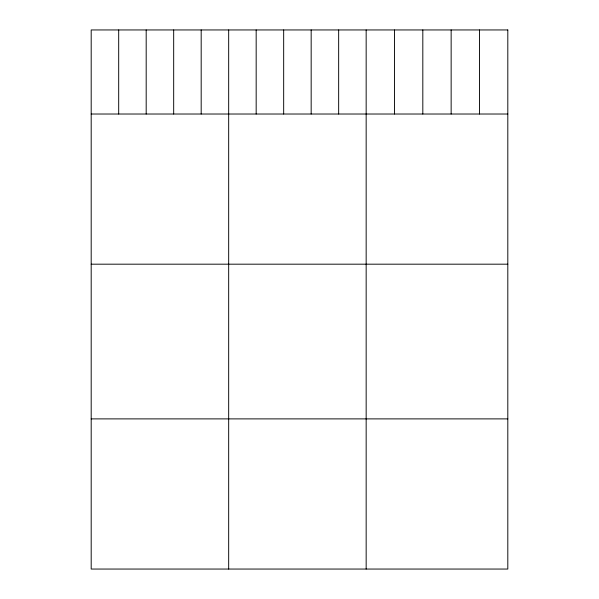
<?xml version="1.0" encoding="UTF-8"?>
<svg xmlns="http://www.w3.org/2000/svg" width="599" height="599" viewBox="0 0 599 599"><rect width="100%" height="100%" fill="white"/><g stroke="black" fill="none" stroke-linecap="round" stroke-linejoin="round"><path stroke-width="0.9" d="M91.19 114.02L507.81 114.02M91.19 264.181L507.81 264.181M91.19 418.888L507.81 418.888M479.477 29.95L479.477 114.02M451.144 29.95L451.144 114.02M422.819 29.95L422.819 114.02M394.486 29.95L394.486 114.02M366.161 29.95L366.161 569.05M338.66 29.95L338.66 114.02M311.166 29.95L311.166 114.02M283.671 29.95L283.671 114.02M256.17 29.95L256.17 114.02M228.676 29.95L228.676 569.05M201.182 29.95L201.182 114.02M173.68 29.95L173.68 114.02M146.186 29.95L146.186 114.02M118.692 29.95L118.692 114.02M507.81 29.95L91.19 29.95L91.19 569.05L507.81 569.05L507.81 29.95"/></g></svg>
